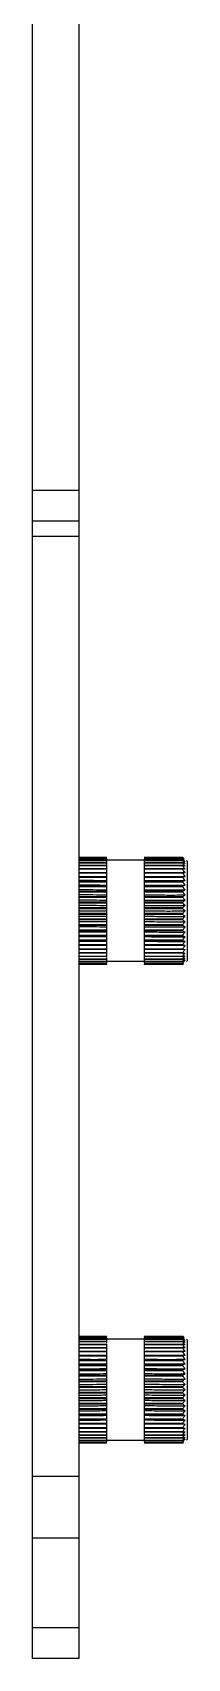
# Model space of a CAD drawing. Header units: inches. Extents: x 581 to 1083, y 756 to 1133.
# Drawn here: x 1040 to 1045, y 958 to 1010.6 of the extents above; entities that cross this region are included whole.
import ezdxf

# ---------------------------------------------------------------- set-up
doc = ezdxf.new("R2010")
doc.units = ezdxf.units.IN
doc.header["$LTSCALE"] = 1.21
doc.header["$MEASUREMENT"] = 0
doc.layers.get('0').update_dxf_attribs({"linetype": 'CONTINUOUS'})

msp = doc.modelspace()

# ---------------------------------------------------------------- linework, layer by layer
at = {"color": 7, "linetype": 'Continuous'}
for p, q in [((1040.035, 957.953), (1040.035, 1095.92)), ((1041.535, 957.953), (1041.535, 1095.92)), ((1040.035, 995.775), (1041.535, 995.775)), ((1041.535, 994.775), (1040.035, 994.775)), ((1041.535, 994.275), (1040.035, 994.275)), ((1042.435, 983.879), (1041.535, 983.879)), ((1042.435, 983.839), (1041.535, 983.839)), ((1042.435, 983.879), (1042.435, 983.884)), ((1042.435, 983.657), (1042.435, 983.839)), ((1043.635, 983.884), (1043.635, 983.879)), ((1044.885, 983.879), (1043.635, 983.879)), ((1044.885, 983.839), (1043.635, 983.839)), ((1043.635, 983.839), (1043.635, 983.737)), ((1044.885, 983.879), (1044.885, 983.884)), ((1044.885, 983.839), (1044.885, 983.848)), ((1044.885, 983.793), (1041.535, 983.793)), ((1042.435, 983.78), (1041.535, 983.78)), ((1041.535, 983.721), (1042.435, 983.721)), ((1042.435, 983.704), (1041.535, 983.704)), ((1041.535, 983.631), (1042.435, 983.631)), ((1042.435, 983.611), (1041.535, 983.611)), ((1041.535, 983.524), (1042.435, 983.524)), ((1042.435, 983.502), (1041.535, 983.502)), ((1041.535, 983.403), (1042.435, 983.403)), ((1042.435, 983.378), (1041.535, 983.378)), ((1042.435, 980.676), (1042.435, 983.631)), ((1044.885, 983.78), (1043.635, 983.78)), ((1043.635, 983.721), (1044.885, 983.721)), ((1043.635, 983.721), (1043.635, 980.468)), ((1044.885, 983.704), (1043.635, 983.704)), ((1043.635, 983.631), (1044.885, 983.631)), ((1044.885, 983.611), (1043.635, 983.611)), ((1043.635, 983.524), (1044.885, 983.524)), ((1044.885, 983.502), (1043.635, 983.502)), ((1043.635, 983.403), (1044.885, 983.403)), ((1044.885, 983.378), (1043.635, 983.378)), ((1044.885, 983.78), (1044.885, 983.793)), ((1044.885, 983.704), (1044.885, 983.721)), ((1044.885, 983.611), (1044.885, 983.631)), ((1044.885, 983.502), (1044.885, 983.524)), ((1044.885, 983.378), (1044.885, 983.403)), ((1044.885, 983.403), (1044.935, 983.4)), ((1044.935, 983.4), (1044.96, 983.398)), ((1045.035, 983.753), (1045.001, 983.787)), ((1045.035, 980.553), (1045.035, 983.753)), ((1041.535, 983.268), (1042.435, 983.268)), ((1042.435, 983.24), (1041.535, 983.24)), ((1041.535, 983.121), (1042.435, 983.121)), ((1042.435, 983.091), (1041.535, 983.091)), ((1041.535, 982.964), (1042.435, 982.964)), ((1042.435, 982.931), (1041.535, 982.931)), ((1041.535, 982.797), (1042.435, 982.797)), ((1043.635, 983.268), (1044.96, 983.274)), ((1044.885, 983.24), (1043.635, 983.24)), ((1043.635, 983.121), (1044.885, 983.121)), ((1044.885, 983.091), (1043.635, 983.091)), ((1043.635, 982.964), (1044.885, 982.964)), ((1044.885, 982.931), (1043.635, 982.931)), ((1043.635, 982.797), (1044.885, 982.797)), ((1044.885, 983.268), (1044.935, 983.272)), ((1044.885, 983.24), (1044.885, 983.268)), ((1044.885, 983.138), (1044.96, 983.138)), ((1044.885, 983.091), (1044.885, 983.121)), ((1044.885, 982.931), (1044.885, 982.964)), ((1044.885, 982.763), (1044.885, 982.797)), ((1044.935, 983.272), (1044.96, 983.274)), ((1042.435, 982.763), (1041.535, 982.763)), ((1041.535, 982.624), (1042.435, 982.624)), ((1042.435, 982.589), (1041.535, 982.589)), ((1041.535, 982.445), (1042.435, 982.445)), ((1042.435, 982.409), (1041.535, 982.409)), ((1041.535, 982.263), (1042.435, 982.263)), ((1044.885, 982.763), (1043.635, 982.763)), ((1043.635, 982.624), (1044.885, 982.624)), ((1044.885, 982.589), (1043.635, 982.589)), ((1043.635, 982.445), (1044.885, 982.445)), ((1044.885, 982.409), (1043.635, 982.409)), ((1043.635, 982.263), (1044.885, 982.263)), ((1044.885, 982.589), (1044.885, 982.624)), ((1044.885, 982.409), (1044.885, 982.445)), ((1044.885, 982.227), (1044.885, 982.263)), ((1042.435, 982.227), (1041.535, 982.227)), ((1041.535, 982.08), (1042.435, 982.08)), ((1042.435, 982.043), (1041.535, 982.043)), ((1041.535, 981.897), (1042.435, 981.897)), ((1042.435, 981.861), (1041.535, 981.861)), ((1044.885, 982.227), (1043.635, 982.227)), ((1043.635, 982.08), (1044.885, 982.08)), ((1044.885, 982.043), (1043.635, 982.043)), ((1043.635, 981.897), (1044.885, 981.897)), ((1044.885, 981.861), (1043.635, 981.861)), ((1044.885, 982.043), (1044.885, 982.08)), ((1044.885, 981.861), (1044.885, 981.897)), ((1041.535, 981.718), (1042.435, 981.718)), ((1042.435, 981.683), (1041.535, 981.683)), ((1041.535, 981.543), (1042.435, 981.543)), ((1042.435, 981.509), (1041.535, 981.509)), ((1041.535, 981.375), (1042.435, 981.375)), ((1042.435, 981.343), (1041.535, 981.343)), ((1041.535, 981.215), (1042.435, 981.215)), ((1043.635, 981.718), (1044.885, 981.718)), ((1044.885, 981.683), (1043.635, 981.683)), ((1043.635, 981.543), (1044.885, 981.543)), ((1044.885, 981.509), (1043.635, 981.509)), ((1043.635, 981.375), (1044.885, 981.375)), ((1044.885, 981.343), (1043.635, 981.343)), ((1043.635, 981.215), (1044.885, 981.215)), ((1044.885, 981.683), (1044.885, 981.718)), ((1044.885, 981.509), (1044.885, 981.543)), ((1044.885, 981.343), (1044.885, 981.375)), ((1044.885, 981.185), (1044.885, 981.215)), ((1042.435, 981.185), (1041.535, 981.185)), ((1041.535, 981.066), (1042.435, 981.066)), ((1042.435, 981.038), (1041.535, 981.038)), ((1041.535, 980.929), (1042.435, 980.929)), ((1042.435, 980.903), (1041.535, 980.903)), ((1041.535, 980.805), (1042.435, 980.805)), ((1042.435, 980.782), (1041.535, 980.782)), ((1041.535, 980.695), (1042.435, 980.695)), ((1042.435, 980.676), (1041.535, 980.676)), ((1044.885, 981.185), (1043.635, 981.185)), ((1043.635, 981.066), (1044.885, 981.066)), ((1044.96, 981.032), (1043.635, 981.038)), ((1043.635, 980.929), (1044.885, 980.929)), ((1044.885, 980.903), (1043.635, 980.903)), ((1043.635, 980.805), (1044.885, 980.805)), ((1044.885, 980.782), (1043.635, 980.782)), ((1043.635, 980.695), (1044.885, 980.695)), ((1044.885, 980.676), (1043.635, 980.676)), ((1044.885, 981.169), (1044.96, 981.169)), ((1044.885, 981.038), (1044.885, 981.066)), ((1044.91, 981.036), (1044.885, 981.038)), ((1044.885, 980.903), (1044.885, 980.929)), ((1044.91, 980.905), (1044.885, 980.903)), ((1044.885, 980.782), (1044.885, 980.805)), ((1044.885, 980.676), (1044.885, 980.695)), ((1041.535, 980.602), (1042.435, 980.602)), ((1042.435, 980.586), (1041.535, 980.586)), ((1041.535, 980.526), (1042.435, 980.526)), ((1044.885, 980.513), (1041.535, 980.513)), ((1042.435, 980.458), (1041.535, 980.458)), ((1042.435, 980.422), (1041.535, 980.422)), ((1042.435, 980.468), (1042.435, 980.649)), ((1042.435, 980.422), (1042.435, 980.428)), ((1043.635, 980.602), (1044.885, 980.602)), ((1044.885, 980.586), (1043.635, 980.586)), ((1043.635, 980.526), (1044.885, 980.526)), ((1044.885, 980.458), (1043.635, 980.458)), ((1043.635, 980.428), (1043.635, 980.422)), ((1044.885, 980.422), (1043.635, 980.422)), ((1044.885, 980.586), (1044.885, 980.602)), ((1044.885, 980.513), (1044.885, 980.526)), ((1044.885, 980.458), (1044.885, 980.468)), ((1044.885, 980.422), (1044.885, 980.428)), ((1045.035, 980.553), (1045.001, 980.519)), ((1042.435, 968.379), (1041.535, 968.379)), ((1042.435, 968.339), (1041.535, 968.339)), ((1044.885, 968.293), (1041.535, 968.293)), ((1042.435, 968.28), (1041.535, 968.28)), ((1041.535, 968.221), (1042.435, 968.221)), ((1042.435, 968.204), (1041.535, 968.204)), ((1041.535, 968.131), (1042.435, 968.131)), ((1042.435, 968.111), (1041.535, 968.111)), ((1042.435, 968.379), (1042.435, 968.384)), ((1042.435, 968.157), (1042.435, 968.339)), ((1042.435, 964.968), (1042.435, 968.131)), ((1043.635, 968.384), (1043.635, 968.379)), ((1044.885, 968.379), (1043.635, 968.379)), ((1044.885, 968.339), (1043.635, 968.339)), ((1043.635, 968.339), (1043.635, 968.237)), ((1044.885, 968.28), (1043.635, 968.28)), ((1043.635, 968.221), (1044.885, 968.221)), ((1043.635, 968.221), (1043.635, 964.968)), ((1044.885, 968.204), (1043.635, 968.204)), ((1043.635, 968.131), (1044.885, 968.131)), ((1044.885, 968.111), (1043.635, 968.111)), ((1044.885, 968.379), (1044.885, 968.384)), ((1044.885, 968.339), (1044.885, 968.348)), ((1044.885, 968.28), (1044.885, 968.293)), ((1044.885, 968.204), (1044.885, 968.221)), ((1044.885, 968.111), (1044.885, 968.131)), ((1045.035, 968.253), (1045.001, 968.287)), ((1045.035, 965.053), (1045.035, 968.253)), ((1041.535, 968.024), (1042.435, 968.024)), ((1042.435, 968.002), (1041.535, 968.002)), ((1041.535, 967.903), (1042.435, 967.903)), ((1042.435, 967.878), (1041.535, 967.878)), ((1041.535, 967.768), (1042.435, 967.768)), ((1042.435, 967.74), (1041.535, 967.74)), ((1041.535, 967.638), (1041.843, 967.638)), ((1041.535, 967.621), (1042.435, 967.621)), ((1042.435, 967.591), (1041.535, 967.591)), ((1043.635, 968.024), (1044.885, 968.024)), ((1044.885, 968.002), (1043.635, 968.002)), ((1043.635, 967.903), (1044.885, 967.903)), ((1044.885, 967.878), (1043.635, 967.878)), ((1043.635, 967.768), (1044.96, 967.774)), ((1044.885, 967.74), (1043.635, 967.74)), ((1043.635, 967.621), (1044.885, 967.621)), ((1044.885, 967.591), (1043.635, 967.591)), ((1044.885, 968.002), (1044.885, 968.024)), ((1044.885, 967.878), (1044.885, 967.903)), ((1044.885, 967.903), (1044.935, 967.9)), ((1044.885, 967.768), (1044.935, 967.772)), ((1044.885, 967.74), (1044.885, 967.768)), ((1044.885, 967.638), (1044.96, 967.638)), ((1044.885, 967.591), (1044.885, 967.621)), ((1044.935, 967.9), (1044.96, 967.898)), ((1044.935, 967.772), (1044.96, 967.774)), ((1041.535, 967.464), (1042.435, 967.464)), ((1042.435, 967.431), (1041.535, 967.431)), ((1041.535, 967.297), (1042.435, 967.297)), ((1042.435, 967.263), (1041.535, 967.263)), ((1041.535, 967.124), (1042.435, 967.124)), ((1042.435, 967.089), (1041.535, 967.089)), ((1043.635, 967.464), (1044.885, 967.464)), ((1044.885, 967.431), (1043.635, 967.431)), ((1043.635, 967.297), (1044.885, 967.297)), ((1044.885, 967.263), (1043.635, 967.263)), ((1043.635, 967.124), (1044.885, 967.124)), ((1044.885, 967.089), (1043.635, 967.089)), ((1044.885, 967.431), (1044.885, 967.464)), ((1044.885, 967.263), (1044.885, 967.297)), ((1044.885, 967.089), (1044.885, 967.124)), ((1041.535, 966.945), (1042.435, 966.945)), ((1042.435, 966.909), (1041.535, 966.909)), ((1041.535, 966.763), (1042.435, 966.763)), ((1042.435, 966.727), (1041.535, 966.727)), ((1041.535, 966.58), (1042.435, 966.58)), ((1042.435, 966.543), (1041.535, 966.543)), ((1043.635, 966.945), (1044.885, 966.945)), ((1044.885, 966.909), (1043.635, 966.909)), ((1043.635, 966.763), (1044.885, 966.763)), ((1044.885, 966.727), (1043.635, 966.727)), ((1043.635, 966.58), (1044.885, 966.58)), ((1044.885, 966.543), (1043.635, 966.543)), ((1044.885, 966.909), (1044.885, 966.945)), ((1044.885, 966.727), (1044.885, 966.763)), ((1044.885, 966.543), (1044.885, 966.58)), ((1041.535, 966.397), (1042.435, 966.397)), ((1042.435, 966.361), (1041.535, 966.361)), ((1041.535, 966.218), (1042.435, 966.218)), ((1042.435, 966.183), (1041.535, 966.183)), ((1041.535, 966.043), (1042.435, 966.043)), ((1042.435, 966.009), (1041.535, 966.009)), ((1043.635, 966.397), (1044.885, 966.397)), ((1044.885, 966.361), (1043.635, 966.361)), ((1043.635, 966.218), (1044.885, 966.218)), ((1044.885, 966.183), (1043.635, 966.183)), ((1043.635, 966.043), (1044.885, 966.043)), ((1044.885, 966.009), (1043.635, 966.009)), ((1044.885, 966.361), (1044.885, 966.397)), ((1044.885, 966.183), (1044.885, 966.218)), ((1044.885, 966.009), (1044.885, 966.043)), ((1041.535, 965.875), (1042.435, 965.875)), ((1042.435, 965.843), (1041.535, 965.843)), ((1041.535, 965.715), (1042.435, 965.715)), ((1042.435, 965.685), (1041.535, 965.685)), ((1041.535, 965.566), (1042.435, 965.566)), ((1042.435, 965.538), (1041.535, 965.538)), ((1041.535, 965.429), (1042.435, 965.429)), ((1042.435, 965.403), (1041.535, 965.403)), ((1043.635, 965.875), (1044.885, 965.875)), ((1044.885, 965.843), (1043.635, 965.843)), ((1043.635, 965.715), (1044.885, 965.715)), ((1044.885, 965.685), (1043.635, 965.685)), ((1043.635, 965.566), (1044.885, 965.566)), ((1044.96, 965.532), (1043.635, 965.538)), ((1043.635, 965.429), (1044.885, 965.429)), ((1044.885, 965.403), (1043.635, 965.403)), ((1044.885, 965.843), (1044.885, 965.875)), ((1044.885, 965.685), (1044.885, 965.715)), ((1044.885, 965.669), (1044.96, 965.669)), ((1044.885, 965.538), (1044.885, 965.566)), ((1044.91, 965.536), (1044.885, 965.538)), ((1044.885, 965.403), (1044.885, 965.429)), ((1044.91, 965.405), (1044.885, 965.403)), ((1041.535, 965.305), (1042.435, 965.305)), ((1042.435, 965.282), (1041.535, 965.282)), ((1041.535, 965.195), (1042.435, 965.195)), ((1042.435, 965.176), (1041.535, 965.176)), ((1041.535, 965.102), (1042.435, 965.102)), ((1042.435, 965.086), (1041.535, 965.086)), ((1041.535, 965.026), (1042.435, 965.026)), ((1044.885, 965.013), (1041.535, 965.013)), ((1042.435, 964.958), (1041.535, 964.958)), ((1042.435, 964.922), (1041.535, 964.922)), ((1042.435, 964.922), (1042.435, 964.928)), ((1043.635, 965.305), (1044.885, 965.305)), ((1044.885, 965.282), (1043.635, 965.282)), ((1043.635, 965.195), (1044.885, 965.195)), ((1044.885, 965.176), (1043.635, 965.176)), ((1043.635, 965.102), (1044.885, 965.102)), ((1044.885, 965.086), (1043.635, 965.086)), ((1043.635, 965.026), (1044.885, 965.026)), ((1044.885, 964.958), (1043.635, 964.958)), ((1043.635, 964.928), (1043.635, 964.922)), ((1044.885, 964.922), (1043.635, 964.922)), ((1044.885, 965.282), (1044.885, 965.305)), ((1044.885, 965.176), (1044.885, 965.195)), ((1044.885, 965.086), (1044.885, 965.102)), ((1044.885, 965.013), (1044.885, 965.026)), ((1044.885, 964.958), (1044.885, 964.968)), ((1044.885, 964.922), (1044.885, 964.928)), ((1045.035, 965.053), (1045.001, 965.019)), ((1040.035, 963.853), (1041.535, 963.853)), ((1041.535, 961.853), (1040.035, 961.853)), ((1040.035, 958.953), (1041.535, 958.953)), ((1041.535, 957.953), (1040.035, 957.953))]:
    msp.add_line(p, q, dxfattribs=at)
for centre, radius, start, end in [((1041.534, 979.963), 5.158, 48.7454, 49.4829), ((1041.897, 979.808), 5.025, 52.7984, 53.5136), ((1039.946, 979.758), 6.407, 39.2117, 39.5667), ((1042.228, 979.483), 5.063, 57.6769, 58.3466), ((1039.657, 979.657), 6.659, 37.9083, 38.2597), ((1042.512, 978.844), 5.424, 63.4597, 64.0509), ((1039.428, 979.544), 6.862, 36.9664, 37.3148), ((1042.736, 977.516), 6.481, 70.165, 70.6361), ((1039.269, 979.425), 7.004, 36.355, 36.7012), ((1042.892, 974.14), 9.594, 77.7009, 78.0076), ((1039.188, 979.302), 7.078, 36.0541, 36.3992), ((1039.496, 979.402), 6.697, 35.3175, 36.4127), ((1040.351, 980.087), 5.885, 38.4443, 39.2177), ((1040.079, 979.985), 6.124, 37.1492, 37.9142), ((1039.864, 979.872), 6.317, 36.2143, 36.9721), ((1039.715, 979.752), 6.452, 35.6078, 36.3606), ((1039.638, 979.628), 6.522, 35.3095, 36.0597), ((1042.502, 979.917), 4.551, 57.3015, 57.6718), ((1042.768, 979.358), 4.849, 63.1269, 63.455), ((1042.979, 978.19), 5.765, 69.8988, 70.1611), ((1043.125, 975.21), 8.499, 77.5271, 77.6983), ((1039.574, 979.279), 6.626, 35.6158, 36.7148), ((1042.974, 992.122), 9.202, 281.9868, 282.4646), ((1039.726, 979.156), 6.489, 36.2224, 37.3286), ((1042.822, 988.837), 6.225, 289.3556, 290.0889), ((1039.945, 979.034), 6.293, 37.1575, 38.2738), ((1042.602, 987.49), 5.219, 295.939, 296.8583), ((1040.223, 978.909), 6.049, 38.4528, 39.5812), ((1042.325, 986.779), 4.881, 301.6426, 302.6826), ((1040.547, 978.778), 5.775, 40.1528, 41.2935), ((1041.897, 986.485), 5.025, 306.4864, 307.2016), ((1040.654, 978.4), 5.829, 43.0903, 43.4515), ((1041.534, 986.184), 5.158, 310.5171, 311.2546), ((1041.017, 978.739), 5.332, 42.3075, 43.0967), ((1042.191, 986.097), 4.538, 307.2068, 307.6011), ((1041.851, 985.823), 4.678, 311.2598, 311.6652), ((1041.041, 978.224), 5.55, 45.7946, 46.1562), ((1041.274, 985.842), 5.215, 313.8273, 314.9807), ((1041.428, 977.999), 5.32, 49.1191, 49.4769), ((1040.902, 985.673), 5.488, 316.5326, 317.6831), ((1042.001, 977.96), 4.852, 52.4148, 53.5243), ((1040.547, 985.529), 5.775, 318.7061, 319.8468), ((1041.381, 978.573), 5.062, 45.0095, 45.8012), ((1041.746, 978.365), 4.836, 48.3408, 49.1259), ((1042.325, 977.527), 4.881, 57.3171, 58.3571), ((1040.223, 985.397), 6.049, 320.4184, 321.5468), ((1042.602, 976.816), 5.219, 63.1414, 64.0607), ((1039.945, 985.273), 6.293, 321.7258, 322.8421), ((1042.822, 975.47), 6.225, 69.9108, 70.6442), ((1039.398, 985.398), 6.9, 322.6842, 323.0306), ((1039.876, 985.038), 6.301, 323.0274, 323.7872), ((1041.74, 867.142), 114.026, 89.86777, 90.10303), ((1042.813, 971.431), 9.971, 77.8565, 78.0045), ((1039.239, 985.275), 7.043, 323.2978, 323.6421), ((1039.157, 985.152), 7.117, 323.5997, 323.9429), ((1039.157, 985.028), 7.117, 323.5997, 323.9429), ((1042.813, 990.535), 9.971, 281.9955, 282.1435), ((1039.417, 984.772), 6.821, 323.2939, 324.0052), ((1042.655, 987.021), 6.726, 289.3685, 289.5961), ((1039.572, 984.653), 6.681, 322.6802, 323.3961), ((1043.048, 972.522), 8.856, 77.5302, 77.8601), ((1039.585, 985.02), 6.612, 323.6455, 324.0125), ((1043.124, 956.216), 24.884, 85.7688, 85.8838), ((1039.508, 984.896), 6.683, 323.9463, 324.3121), ((1043.124, 1005.725), 24.884, 274.1162, 274.2312), ((1039.508, 984.772), 6.683, 323.9463, 324.3121), ((1043.048, 989.445), 8.856, 282.1399, 282.4698), ((1042.807, 986.593), 6.271, 289.5974, 289.8401), ((1039.863, 984.818), 6.269, 324.0095, 324.3971), ((1039.789, 984.695), 6.337, 324.3091, 324.6954), ((1039.789, 984.571), 6.337, 324.3091, 324.6954), ((1039.863, 984.447), 6.269, 324.0095, 324.3971), ((1040.009, 984.327), 6.136, 323.4005, 323.7908), ((1042.985, 986.1), 5.748, 289.8378, 290.1009), ((1042.426, 985.639), 5.62, 295.9545, 296.2405), ((1039.797, 984.54), 6.481, 321.7351, 322.4575), ((1040.081, 984.438), 6.233, 320.428, 321.1579), ((1042.136, 984.971), 5.238, 301.6593, 301.9836), ((1041.799, 984.63), 5.19, 306.4924, 306.8391), ((1041.428, 984.466), 5.32, 310.5231, 310.8809), ((1042.684, 985.117), 5.038, 296.2341, 296.8675), ((1042.411, 984.532), 4.719, 301.9767, 302.6925), ((1040.22, 984.214), 5.947, 322.4619, 322.8559), ((1040.486, 984.111), 5.712, 321.1625, 321.561), ((1041.534, 964.463), 5.158, 48.7454, 49.4829), ((1041.897, 964.308), 5.025, 52.7984, 53.5136), ((1039.946, 964.258), 6.407, 39.2117, 39.5667), ((1042.228, 963.983), 5.063, 57.6769, 58.3466), ((1039.657, 964.157), 6.659, 37.9083, 38.2597), ((1042.512, 963.344), 5.424, 63.4597, 64.0509), ((1039.428, 964.044), 6.862, 36.9664, 37.3148), ((1042.736, 962.016), 6.481, 70.165, 70.6361), ((1039.269, 963.925), 7.004, 36.355, 36.7012), ((1040.351, 964.587), 5.885, 38.4443, 39.2177), ((1040.079, 964.485), 6.124, 37.1492, 37.9142), ((1039.864, 964.372), 6.317, 36.2143, 36.9721), ((1039.715, 964.252), 6.452, 35.6078, 36.3606), ((1042.502, 964.417), 4.551, 57.3015, 57.6718), ((1042.768, 963.858), 4.849, 63.1269, 63.455), ((1042.979, 962.69), 5.765, 69.8988, 70.1611), ((1042.892, 958.64), 9.594, 77.7009, 78.0076), ((1039.188, 963.802), 7.078, 36.0541, 36.3992), ((1039.496, 963.902), 6.697, 35.3175, 36.4127), ((1039.574, 963.779), 6.626, 35.6158, 36.7148), ((1042.974, 976.622), 9.202, 281.9868, 282.4646), ((1039.726, 963.656), 6.489, 36.2224, 37.3286), ((1039.638, 964.128), 6.522, 35.3095, 36.0597), ((1043.125, 959.71), 8.499, 77.5271, 77.6983), ((1042.822, 973.337), 6.225, 289.3556, 290.0889), ((1039.945, 963.534), 6.293, 37.1575, 38.2738), ((1042.602, 971.99), 5.219, 295.939, 296.8583), ((1040.223, 963.409), 6.049, 38.4528, 39.5812), ((1042.325, 971.279), 4.881, 301.6426, 302.6826), ((1040.547, 963.278), 5.775, 40.1528, 41.2935), ((1041.897, 970.985), 5.025, 306.4864, 307.2016), ((1042.191, 970.597), 4.538, 307.2068, 307.6011), ((1040.654, 962.9), 5.829, 43.0903, 43.4515), ((1041.534, 970.684), 5.158, 310.5171, 311.2546), ((1041.041, 962.724), 5.55, 45.7946, 46.1562), ((1041.274, 970.342), 5.215, 313.8273, 314.9807), ((1041.428, 962.499), 5.32, 49.1191, 49.4769), ((1040.902, 970.173), 5.488, 316.5326, 317.6831), ((1041.017, 963.239), 5.332, 42.3075, 43.0967), ((1041.381, 963.073), 5.062, 45.0095, 45.8012), ((1041.746, 962.865), 4.836, 48.3408, 49.1259), ((1041.851, 970.323), 4.678, 311.2598, 311.6652), ((1042.001, 962.46), 4.852, 52.4148, 53.5243), ((1040.547, 970.029), 5.775, 318.7061, 319.8468), ((1042.325, 962.027), 4.881, 57.3171, 58.3571), ((1040.223, 969.897), 6.049, 320.4184, 321.5468), ((1042.602, 961.316), 5.219, 63.1414, 64.0607), ((1039.945, 969.773), 6.293, 321.7258, 322.8421), ((1042.822, 959.97), 6.225, 69.9108, 70.6442), ((1039.398, 969.898), 6.9, 322.6842, 323.0306), ((1042.813, 955.931), 9.971, 77.8565, 78.0045), ((1039.239, 969.775), 7.043, 323.2978, 323.6421), ((1039.157, 969.652), 7.117, 323.5997, 323.9429), ((1039.876, 969.538), 6.301, 323.0274, 323.7872), ((1043.048, 957.022), 8.856, 77.5302, 77.8601), ((1039.585, 969.52), 6.612, 323.6455, 324.0125), ((1043.124, 940.716), 24.884, 85.7688, 85.8838), ((1039.508, 969.396), 6.683, 323.9463, 324.3121), ((1043.124, 990.225), 24.884, 274.1162, 274.2312), ((1039.863, 969.318), 6.269, 324.0095, 324.3971), ((1039.789, 969.195), 6.337, 324.3091, 324.6954), ((1039.789, 969.071), 6.337, 324.3091, 324.6954), ((1039.157, 969.528), 7.117, 323.5997, 323.9429), ((1042.813, 975.035), 9.971, 281.9955, 282.1435), ((1039.417, 969.272), 6.821, 323.2939, 324.0052), ((1042.655, 971.521), 6.726, 289.3685, 289.5961), ((1039.572, 969.153), 6.681, 322.6802, 323.3961), ((1042.426, 970.139), 5.62, 295.9545, 296.2405), ((1039.797, 969.04), 6.481, 321.7351, 322.4575), ((1040.081, 968.938), 6.233, 320.428, 321.1579), ((1042.136, 969.471), 5.238, 301.6593, 301.9836), ((1041.799, 969.13), 5.19, 306.4924, 306.8391), ((1041.428, 968.966), 5.32, 310.5231, 310.8809), ((1039.508, 969.272), 6.683, 323.9463, 324.3121), ((1043.048, 973.945), 8.856, 282.1399, 282.4698), ((1042.807, 971.093), 6.271, 289.5974, 289.8401), ((1042.684, 969.617), 5.038, 296.2341, 296.8675), ((1042.411, 969.032), 4.719, 301.9767, 302.6925), ((1039.863, 968.947), 6.269, 324.0095, 324.3971), ((1040.009, 968.827), 6.136, 323.4005, 323.7908), ((1042.985, 970.6), 5.748, 289.8378, 290.1009), ((1040.22, 968.714), 5.947, 322.4619, 322.8559), ((1040.486, 968.611), 5.712, 321.1625, 321.561)]:
    msp.add_arc(centre, radius, start, end, dxfattribs=at)
for points in [[(1042.003, 983.137), (1041.847, 983.14), (1041.691, 983.138), (1041.535, 983.138)], [(1042.435, 983.127), (1042.291, 983.127), (1042.147, 983.134), (1042.003, 983.137)], [(1043.635, 983.139), (1043.779, 983.139), (1043.924, 983.138), (1044.068, 983.138)], [(1043.635, 982.993), (1044.077, 982.993), (1044.519, 982.991), (1044.96, 982.991)], [(1044.068, 983.138), (1044.34, 983.137), (1044.613, 983.138), (1044.885, 983.138)], [(1042.435, 981.468), (1042.135, 981.468), (1041.835, 981.472), (1041.535, 981.472)], [(1042.435, 981.313), (1042.135, 981.313), (1041.835, 981.316), (1041.535, 981.316)], [(1042.435, 981.167), (1042.291, 981.167), (1042.147, 981.168), (1042.004, 981.168)], [(1043.635, 981.179), (1043.779, 981.179), (1043.924, 981.172), (1044.068, 981.169)], [(1044.068, 981.169), (1044.34, 981.164), (1044.613, 981.169), (1044.885, 981.169)], [(1041.843, 967.638), (1041.943, 967.638), (1042.043, 967.637), (1042.143, 967.638)], [(1042.143, 967.638), (1042.24, 967.638), (1042.338, 967.639), (1042.435, 967.639)], [(1043.635, 967.639), (1043.779, 967.639), (1043.924, 967.638), (1044.068, 967.638)], [(1044.068, 967.638), (1044.34, 967.637), (1044.613, 967.638), (1044.885, 967.638)], [(1041.535, 967.491), (1041.835, 967.491), (1042.135, 967.493), (1042.435, 967.493)], [(1043.635, 967.493), (1044.077, 967.493), (1044.519, 967.491), (1044.96, 967.491)], [(1041.535, 965.669), (1041.638, 965.669), (1041.74, 965.669), (1041.843, 965.669)], [(1041.843, 965.669), (1041.943, 965.668), (1042.043, 965.666), (1042.143, 965.669)], [(1042.143, 965.669), (1042.24, 965.672), (1042.338, 965.679), (1042.435, 965.679)], [(1043.635, 965.679), (1043.779, 965.679), (1043.924, 965.672), (1044.068, 965.669)], [(1044.068, 965.669), (1044.34, 965.664), (1044.613, 965.669), (1044.885, 965.669)]]:
    msp.add_open_spline(points, degree=3, dxfattribs=at)
for points, knots in [([(1042.435, 982.98), (1042.285, 982.98), (1041.985, 982.995), (1041.685, 982.991), (1041.535, 982.991)], [0, 0, 0, 0, 0.499993, 1, 1, 1, 1]), ([(1042.435, 982.824), (1042.285, 982.824), (1041.985, 982.839), (1041.685, 982.835), (1041.535, 982.835)], [0, 0, 0, 0, 0.499988, 1, 1, 1, 1]), ([(1043.635, 982.838), (1043.856, 982.838), (1044.298, 982.832), (1044.739, 982.834), (1044.96, 982.834)], [0, 0, 0, 0, 0.499944, 1, 1, 1, 1]), ([(1042.435, 982.661), (1042.285, 982.661), (1041.985, 982.675), (1041.685, 982.671), (1041.535, 982.671)], [0, 0, 0, 0, 0.499983, 1, 1, 1, 1]), ([(1042.435, 982.492), (1042.285, 982.492), (1041.985, 982.505), (1041.685, 982.502), (1041.535, 982.501)], [0, 0, 0, 0, 0.499977, 1, 1, 1, 1]), ([(1042.435, 982.32), (1042.285, 982.32), (1041.985, 982.332), (1041.685, 982.329), (1041.535, 982.328)], [0, 0, 0, 0, 0.49997, 1, 1, 1, 1]), ([(1043.635, 982.676), (1043.856, 982.676), (1044.298, 982.667), (1044.739, 982.671), (1044.96, 982.671)], [0, 0, 0, 0, 0.499948, 1, 1, 1, 1]), ([(1043.635, 982.507), (1043.856, 982.507), (1044.298, 982.497), (1044.739, 982.501), (1044.96, 982.501)], [0, 0, 0, 0, 0.499952, 1, 1, 1, 1]), ([(1043.635, 982.335), (1043.856, 982.335), (1044.298, 982.323), (1044.739, 982.328), (1044.96, 982.328)], [0, 0, 0, 0, 0.499956, 1, 1, 1, 1]), ([(1041.535, 982.153), (1041.685, 982.153), (1041.985, 982.149), (1042.285, 982.162), (1042.435, 982.162)], [0, 0, 0, 0, 0.500056, 1, 1, 1, 1]), ([(1042.435, 981.971), (1042.285, 981.971), (1041.985, 981.981), (1041.685, 981.978), (1041.535, 981.978)], [0, 0, 0, 0, 0.499956, 1, 1, 1, 1]), ([(1042.435, 981.798), (1042.285, 981.798), (1041.985, 981.808), (1041.685, 981.805), (1041.535, 981.805)], [0, 0, 0, 0, 0.499936, 1, 1, 1, 1]), ([(1043.635, 982.162), (1043.746, 982.162), (1043.966, 982.154), (1044.408, 982.151), (1044.739, 982.153), (1044.96, 982.153)], [0, 0, 0, 0, 0.249966, 0.499947, 1, 1, 1, 1]), ([(1043.635, 981.986), (1043.746, 981.986), (1043.966, 981.979), (1044.408, 981.976), (1044.739, 981.978), (1044.96, 981.978)], [0, 0, 0, 0, 0.249981, 0.499967, 1, 1, 1, 1]), ([(1043.635, 981.814), (1043.746, 981.814), (1043.966, 981.806), (1044.408, 981.803), (1044.739, 981.805), (1044.96, 981.805)], [0, 0, 0, 0, 0.249986, 0.499973, 1, 1, 1, 1]), ([(1042.435, 981.631), (1042.285, 981.631), (1041.985, 981.638), (1041.685, 981.636), (1041.535, 981.636)], [0, 0, 0, 0, 0.499943, 1, 1, 1, 1]), ([(1043.635, 981.645), (1043.746, 981.645), (1043.966, 981.636), (1044.408, 981.633), (1044.739, 981.636), (1044.96, 981.636)], [0, 0, 0, 0, 0.24999, 0.499975, 1, 1, 1, 1]), ([(1043.635, 981.482), (1043.746, 981.482), (1043.966, 981.473), (1044.408, 981.469), (1044.739, 981.472), (1044.96, 981.472)], [0, 0, 0, 0, 0.249994, 0.49998, 1, 1, 1, 1]), ([(1043.635, 981.326), (1043.746, 981.326), (1043.966, 981.316), (1044.408, 981.313), (1044.739, 981.316), (1044.96, 981.316)], [0, 0, 0, 0, 0.249996, 0.499981, 1, 1, 1, 1]), ([(1041.535, 967.334), (1041.685, 967.334), (1041.985, 967.332), (1042.285, 967.338), (1042.435, 967.338)], [0, 0, 0, 0, 0.500121, 1, 1, 1, 1]), ([(1041.535, 967.171), (1041.685, 967.171), (1041.985, 967.167), (1042.285, 967.176), (1042.435, 967.176)], [0, 0, 0, 0, 0.500114, 1, 1, 1, 1]), ([(1041.535, 967.001), (1041.685, 967.001), (1041.985, 966.997), (1042.285, 967.007), (1042.435, 967.007)], [0, 0, 0, 0, 0.500106, 1, 1, 1, 1]), ([(1043.635, 967.338), (1043.856, 967.338), (1044.298, 967.332), (1044.739, 967.334), (1044.96, 967.334)], [0, 0, 0, 0, 0.499944, 1, 1, 1, 1]), ([(1043.635, 967.176), (1043.856, 967.176), (1044.298, 967.167), (1044.739, 967.171), (1044.96, 967.171)], [0, 0, 0, 0, 0.499948, 1, 1, 1, 1]), ([(1043.635, 967.007), (1043.856, 967.007), (1044.298, 966.997), (1044.739, 967.001), (1044.96, 967.001)], [0, 0, 0, 0, 0.499952, 1, 1, 1, 1]), ([(1041.535, 966.828), (1041.685, 966.828), (1041.985, 966.823), (1042.285, 966.835), (1042.435, 966.835)], [0, 0, 0, 0, 0.500097, 1, 1, 1, 1]), ([(1041.535, 966.653), (1041.685, 966.653), (1041.91, 966.651), (1042.21, 966.654), (1042.36, 966.662), (1042.435, 966.662)], [0, 0, 0, 0, 0.500116, 0.750075, 1, 1, 1, 1]), ([(1041.535, 966.478), (1041.685, 966.478), (1041.91, 966.476), (1042.21, 966.479), (1042.36, 966.486), (1042.435, 966.486)], [0, 0, 0, 0, 0.500073, 0.750042, 1, 1, 1, 1]), ([(1043.635, 966.835), (1043.856, 966.835), (1044.298, 966.823), (1044.739, 966.828), (1044.96, 966.828)], [0, 0, 0, 0, 0.499956, 1, 1, 1, 1]), ([(1043.635, 966.662), (1043.746, 966.662), (1043.966, 966.654), (1044.408, 966.651), (1044.739, 966.653), (1044.96, 966.653)], [0, 0, 0, 0, 0.249966, 0.499947, 1, 1, 1, 1]), ([(1043.635, 966.486), (1043.746, 966.486), (1043.966, 966.479), (1044.408, 966.476), (1044.739, 966.478), (1044.96, 966.478)], [0, 0, 0, 0, 0.249981, 0.499967, 1, 1, 1, 1]), ([(1041.535, 966.305), (1041.685, 966.305), (1041.91, 966.303), (1042.21, 966.306), (1042.36, 966.314), (1042.435, 966.314)], [0, 0, 0, 0, 0.500059, 0.75003, 1, 1, 1, 1]), ([(1041.535, 966.136), (1041.685, 966.136), (1041.91, 966.133), (1042.21, 966.136), (1042.36, 966.145), (1042.435, 966.145)], [0, 0, 0, 0, 0.500054, 0.750023, 1, 1, 1, 1]), ([(1041.535, 965.972), (1041.685, 965.972), (1041.91, 965.969), (1042.21, 965.973), (1042.36, 965.982), (1042.435, 965.982)], [0, 0, 0, 0, 0.500044, 0.750013, 1, 1, 1, 1]), ([(1043.635, 966.314), (1043.746, 966.314), (1043.966, 966.306), (1044.408, 966.303), (1044.739, 966.305), (1044.96, 966.305)], [0, 0, 0, 0, 0.249986, 0.499973, 1, 1, 1, 1]), ([(1043.635, 966.145), (1043.746, 966.145), (1043.966, 966.136), (1044.408, 966.133), (1044.739, 966.136), (1044.96, 966.136)], [0, 0, 0, 0, 0.24999, 0.499975, 1, 1, 1, 1]), ([(1043.635, 965.982), (1043.746, 965.982), (1043.966, 965.973), (1044.408, 965.969), (1044.739, 965.972), (1044.96, 965.972)], [0, 0, 0, 0, 0.249994, 0.49998, 1, 1, 1, 1]), ([(1041.535, 965.816), (1041.685, 965.816), (1041.91, 965.813), (1042.21, 965.816), (1042.36, 965.826), (1042.435, 965.826)], [0, 0, 0, 0, 0.500041, 0.750008, 1, 1, 1, 1]), ([(1043.635, 965.826), (1043.746, 965.826), (1043.966, 965.816), (1044.408, 965.813), (1044.739, 965.816), (1044.96, 965.816)], [0, 0, 0, 0, 0.249996, 0.499981, 1, 1, 1, 1])]:
    msp.add_open_spline(points, degree=3, knots=knots, dxfattribs=at)

doc.saveas('drawing.dxf')
